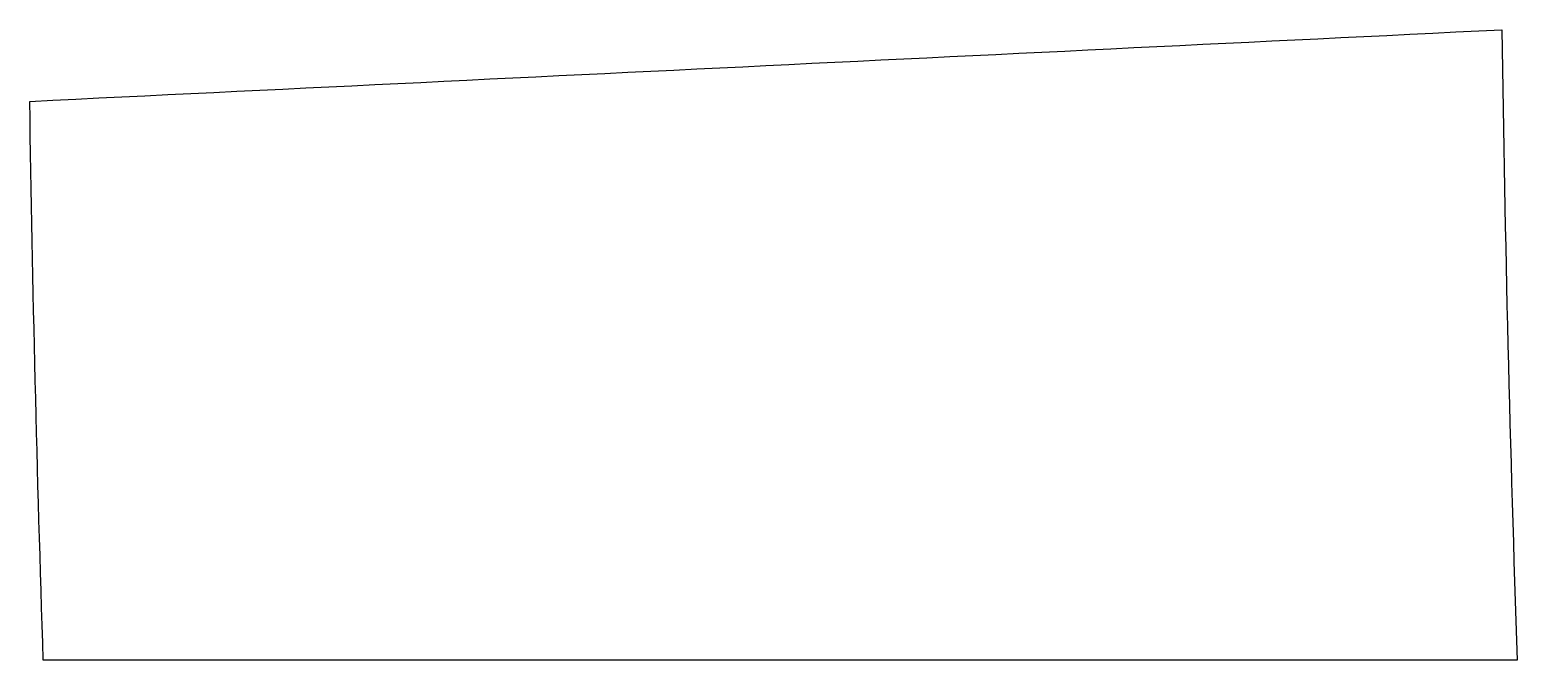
# Model space of a CAD drawing. Header units: millimetres. Extents: x -126 to 124, y 0 to 106.
import ezdxf

# ---------------------------------------------------------------- set-up
doc = ezdxf.new("R2010")
doc.units = ezdxf.units.MM

msp = doc.modelspace()

# ---------------------------------------------------------------- linework, layer by layer
for points in [[(-126.01, 93.82), (-43.62, 97.82), (38.77, 101.83), (121.16, 105.84)], [(121.16, 105.84), (121.64, 70.55), (122.5, 35.26), (123.73, -0.01)], [(-123.73, 0), (-124.77, 31.26), (-125.53, 62.55), (-126.01, 93.82)], [(123.73, -0.01), (41.24, 0), (-41.24, 0), (-123.73, 0)]]:
    msp.add_open_spline(points, degree=3)

doc.saveas('drawing.dxf')
